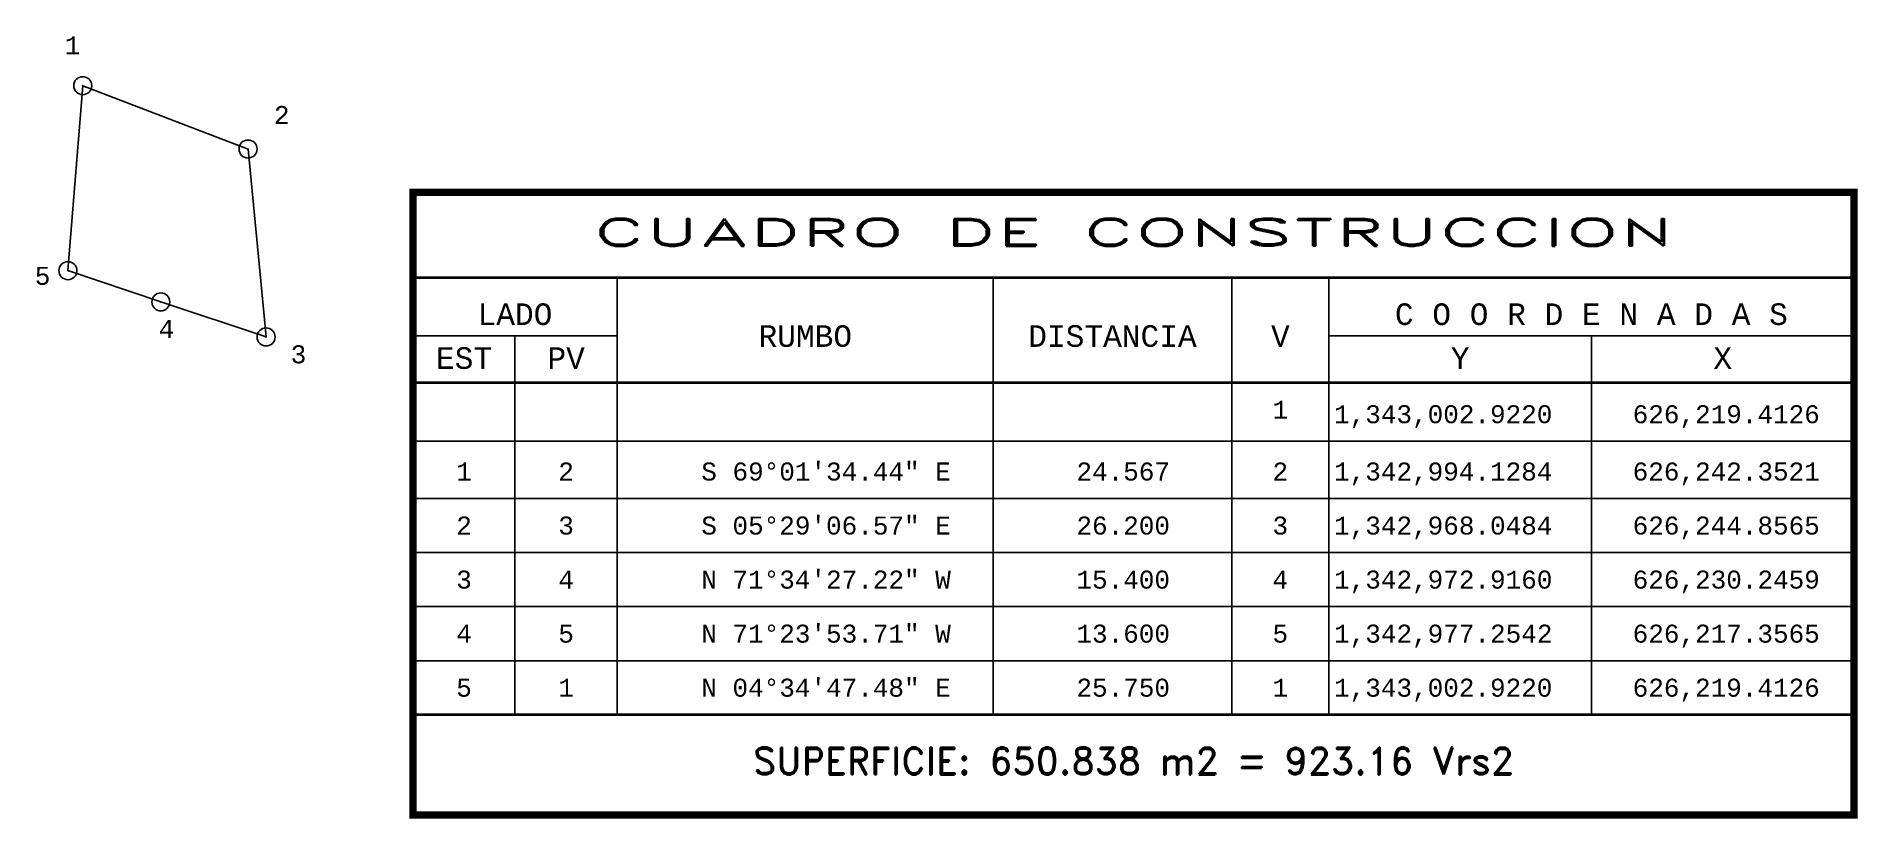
# Model space of a CAD drawing. Header units: millimetres. Extents: x 626213 to 626466, y 1342901 to 1343010.
import ezdxf
from ezdxf.enums import TextEntityAlignment as Align

# ---------------------------------------------------------------- set-up
doc = ezdxf.new("R2010")
doc.units = ezdxf.units.MM
doc.header["$PDMODE"] = 32
doc.header["$PDSIZE"] = 2.5
for name, color, linetype in [('CVL_CUADCON', 1, 'Continuous'), ('CVL_CUADCON_LIN', 8, 'Continuous'), ('CVL_CUADCON_TIT', 1, 'Continuous'), ('CVL_CUADCON_TX', 2, 'Continuous'), ('CVL_PUNTO', 2, 'Continuous'), ('CVL_PUNTO_NUM', 2, 'Continuous')]:
    doc.layers.add(name, color=color, linetype=linetype)
doc.styles.add('HUECA1', font='hueca1.shx')
doc.styles.add('MONOTXT4', font='monotxt4.shx')

msp = doc.modelspace()

# ---------------------------------------------------------------- linework, layer by layer
msp.add_lwpolyline([(626219.41, 1343002.92), (626217.36, 1342977.25), (626230.25, 1342972.92), (626244.86, 1342968.05), (626242.35, 1342994.13)], close=True)
at = {"layer": 'CVL_CUADCON', "color": 1, "linetype": 'Continuous', "const_width": 1, "flags": 128}
msp.add_lwpolyline([(626265.24, 1342988.13), (626465.18, 1342988.13), (626465.18, 1342901.72), (626265.24, 1342901.72)], close=True, dxfattribs=at)
at = {"layer": 'CVL_CUADCON', "color": 1, "linetype": 'Continuous', "const_width": 0.375, "flags": 128}
for points in [[(626265.24, 1342976.26), (626465.18, 1342976.26)], [(626265.24, 1342961.72), (626465.18, 1342961.72)], [(626265.24, 1342915.63), (626465.18, 1342915.63)]]:
    msp.add_lwpolyline(points, dxfattribs=at)
at = {"layer": 'CVL_CUADCON_LIN', "color": 8, "linetype": 'Continuous'}
for p, q in [((626293.57, 1342976.26), (626293.57, 1342915.63)), ((626345.74, 1342976.26), (626345.74, 1342915.63)), ((626378.85, 1342976.26), (626378.85, 1342915.63)), ((626392.32, 1342976.26), (626392.32, 1342915.63)), ((626265.24, 1342968.19), (626293.57, 1342968.19)), ((626279.39, 1342968.19), (626279.39, 1342915.63)), ((626392.32, 1342968.19), (626465.18, 1342968.19)), ((626428.75, 1342968.19), (626428.75, 1342915.63)), ((626265.24, 1342953.58), (626465.18, 1342953.58)), ((626265.24, 1342945.63), (626465.18, 1342945.63)), ((626265.24, 1342938.13), (626465.18, 1342938.13)), ((626265.24, 1342930.63), (626465.18, 1342930.63)), ((626265.24, 1342923.13), (626465.18, 1342923.13)), ((626265.24, 1342915.63), (626465.18, 1342915.63))]:
    msp.add_line(p, q, dxfattribs=at)
at = {"layer": 'CVL_PUNTO', "color": 2}
for p in [(626219.41, 1343002.92), (626242.35, 1342994.13), (626217.36, 1342977.25), (626230.25, 1342972.92), (626244.86, 1342968.05)]:
    msp.add_point(p, dxfattribs=at)

# ---------------------------------------------------------------- texts
at = {"layer": 'CVL_CUADCON_TIT', "color": 1, "style": 'HUECA1', "width": 1.758658}
msp.add_text('CUADRO DE CONSTRUCCION', height=3.75, dxfattribs=at).set_placement((626290.24, 1342980.71), (626440.18, 1342980.71), align=Align.FIT)
at = {"layer": 'CVL_CUADCON_TIT', "color": 1, "style": 'MONOTXT4'}
for s, p in [('LADO', (626279.39, 1342969.71)), ('C O O R D E N A D A S', (626428.74, 1342969.71)), ('EST', (626272.32, 1342963.62)), ('PV', (626286.49, 1342963.62)), ('Y', (626410.54, 1342963.62)), ('X', (626446.97, 1342963.62))]:
    msp.add_text(s, height=3, dxfattribs=at).set_placement(p, align=Align.CENTER)
at = {"layer": 'CVL_CUADCON_TIT', "color": 1}
for s, height, style, p in [('RUMBO', 3, 'MONOTXT4', (626319.67, 1342968.18)), ('DISTANCIA', 3, 'MONOTXT4', (626362.29, 1342968.18)), ('V', 3, 'MONOTXT4', (626385.59, 1342968.18)), ('SUPERFICIE: 650.838 m2 = 923.16 Vrs2', 3.75, 'HUECA1', (626365.21, 1342909.22))]:
    msp.add_text(s, height=height, dxfattribs=dict(at, style=style)).set_placement(p, align=Align.MIDDLE)
at = {"layer": 'CVL_CUADCON_TX', "color": 2, "style": 'MONOTXT4'}
for s, p in [('1', (626385.58, 1342956.7)), ('1', (626272.32, 1342948.13)), ('2', (626286.48, 1342948.13)), ('2', (626385.58, 1342948.13)), ('2', (626272.32, 1342940.63)), ('3', (626286.48, 1342940.63)), ('3', (626385.58, 1342940.63)), ('3', (626272.32, 1342933.13)), ('4', (626286.48, 1342933.13)), ('4', (626385.58, 1342933.13)), ('4', (626272.32, 1342925.63)), ('5', (626286.48, 1342925.63)), ('5', (626385.58, 1342925.63)), ('5', (626272.32, 1342918.13)), ('1', (626286.48, 1342918.13)), ('1', (626385.58, 1342918.13))]:
    msp.add_text(s, height=2.5, dxfattribs=at).set_placement(p, align=Align.CENTER)
for s, p in [('1,343,002.9220', (626393.04, 1342956.08)), ('626,219.4126', (626434.47, 1342956.08)), ('S 69%%d01\'34.44" E', (626305.24, 1342948.13)), ('24.567', (626357.29, 1342948.13)), ('1,342,994.1284', (626393.04, 1342948.13)), ('626,242.3521', (626434.47, 1342948.13)), ('S 05%%d29\'06.57" E', (626305.24, 1342940.63)), ('26.200', (626357.29, 1342940.63)), ('1,342,968.0484', (626393.04, 1342940.63)), ('626,244.8565', (626434.47, 1342940.63)), ('N 71%%d34\'27.22" W', (626305.24, 1342933.13)), ('15.400', (626357.29, 1342933.13)), ('1,342,972.9160', (626393.04, 1342933.13)), ('626,230.2459', (626434.47, 1342933.13)), ('N 71%%d23\'53.71" W', (626305.24, 1342925.63)), ('13.600', (626357.29, 1342925.63)), ('1,342,977.2542', (626393.04, 1342925.63)), ('626,217.3565', (626434.47, 1342925.63)), ('N 04%%d34\'47.48" E', (626305.24, 1342918.13)), ('25.750', (626357.29, 1342918.13)), ('1,343,002.9220', (626393.04, 1342918.13)), ('626,219.4126', (626434.47, 1342918.13))]:
    msp.add_text(s, height=2.5, dxfattribs=at).set_placement(p)
at = {"layer": 'CVL_PUNTO_NUM', "color": 2, "style": 'MONOTXT4'}
for s, p in [('1', (626216.92, 1343007.26)), ('2', (626245.95, 1342997.6)), ('5', (626212.76, 1342975.28)), ('4', (626229.95, 1342967.92)), ('3', (626248.27, 1342964.39))]:
    msp.add_text(s, height=2.5, dxfattribs=at).set_placement(p)

doc.saveas('drawing.dxf')
